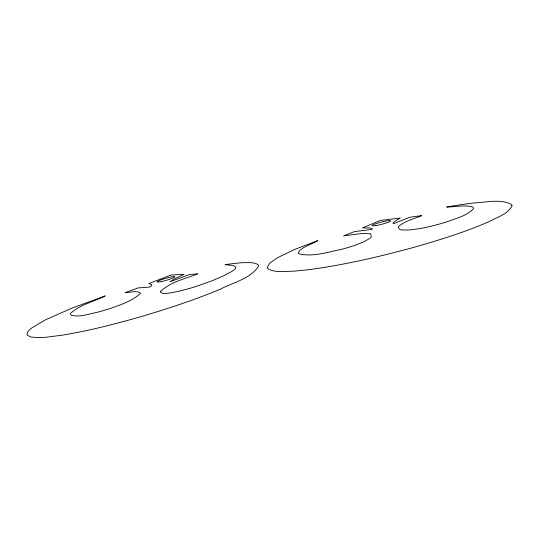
<?xml version="1.0" encoding="UTF-8"?>
<svg xmlns="http://www.w3.org/2000/svg" width="539" height="539" viewBox="0 0 539 539"><rect width="100%" height="100%" fill="white"/><g stroke="black" fill="none" stroke-linecap="round" stroke-linejoin="round"><path stroke-width="0.81" d="M160.743 291.35L160.649 292.374C163.512 294.503 167.541 292.973 170.802 292.859A30.285 3.854 -16.2 0 0 178.665 291.242A33.297 4.218 -16.2 0 0 194.99 286.815L211.665 280.947L223.826 275.705L232.619 270.942L235.388 268.658L235.947 267.142C233.219 264.413 228.61 265.444 225.127 264.696L230.348 263.935A156.532 20.253 -16.9 0 1 244.133 262.628C248.87 262.789 254.408 261.914 258.437 264.945L258.646 266.071C250.44 278.946 232.794 282.53 219.966 289.382C195.623 299.441 170.62 307.809 145.395 315.328A108.528 14.007 -16.6 0 1 112.078 324.485A108.534 13.974 -16.7 0 1 81.382 331.66L62.834 335.117L45.653 337.293L38.067 337.596L30.986 337.03L27.314 335.245L26.95 334.018L28.015 331.391L31.336 328.244L45.364 319.883L71.519 308.301L105.22 295.918C93.759 301.793 79.88 304.515 70.38 313.604L71.081 315.187C79.469 317.498 88.241 314.109 96.488 312.485A30.299 3.685 -16.9 0 0 110.488 308.416C120.985 304.589 132.116 301.119 140.49 293.378L140.059 292.657C135.471 290.42 129.987 292.65 125.156 292.65L138.024 287.941L149.788 287.071L151.297 286.02L151.823 284.72L148.858 283.554L171.193 275.011L184.102 274.364L174.71 278.676L170.041 281.742L189.533 274.533L197.685 273.846C185.18 278.946 170.748 281.695 160.743 291.35M512.05 205.568C508.243 214.192 497.423 216.988 489.762 221.293C470.021 230.072 449.445 236.783 428.781 243.022A113.284 15.22 -14.3 0 1 393.672 252.67A113.075 15.207 -14.3 0 1 358.442 260.97C336.74 265.505 314.877 269.601 292.738 271.218C284.531 271.157 275.058 273.145 267.708 268.55L267.378 267.351L269.729 263.126L277.572 257.709L294.429 249.557L317.815 240.583C311.623 244.76 302.197 246.195 298.134 252.798L298.552 253.667C312.175 257.271 326.87 252.326 340.405 249.604A31.08 4.049 -14.8 0 0 354.561 245.474L363.778 241.816L369.97 238.346L371.344 236.992L370.67 233.737L361.824 233.502L343.545 235.88L354.332 231.662L371.917 229.365L372.368 229.075L372.065 228.644L370.003 227.97L362.484 227.923L380.345 220.444L400.322 218.052L394.433 221.522L392.965 223.146L393.605 223.665L409.748 217.244L421.767 215.6C413.925 218.949 404.85 220.862 398.368 226.69L398.752 228.186L399.837 229.526L402.006 230.005L409.721 229.958L420.09 228.576A32.084 4.103 -13.9 0 0 429.57 226.562A35.278 4.494 -13.9 0 0 446.818 221.886C455.913 218.248 466.821 216.112 473.559 208.566L472.966 207.091C464.503 204.611 455.388 207.01 446.737 207.016L453.73 205.817A161.949 22.261 -14.5 0 1 473.781 202.967C486.104 202.563 499.821 198.514 511.363 204.409L512.05 205.568M375.845 225.558A9.554 1.112 -14.5 0 0 390.573 221.024A9.554 1.112 -14.5 0 0 377.718 223.106A9.554 1.112 -14.5 0 0 375.845 225.558M161.323 281.574A9.176 1.038 -16.3 0 0 174.798 276.817A9.176 1.038 -16.3 0 0 161.841 279.552A9.176 1.038 -16.3 0 0 161.323 281.574"/></g></svg>
